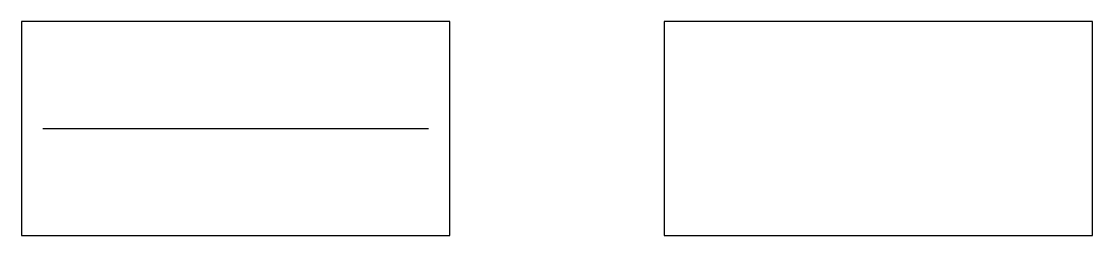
# Model space of a CAD drawing. Header units: metres. Extents: x 0 to 500, y 0 to 100.
import ezdxf

# ---------------------------------------------------------------- set-up
doc = ezdxf.new("R2010")
doc.units = ezdxf.units.M

msp = doc.modelspace()

# ---------------------------------------------------------------- linework, layer by layer
for points in [[(0, 0), (200, 0), (200, 100), (0, 100), (0, 0)], [(300, 0), (500, 0), (500, 100), (300, 100), (300, 0)]]:
    msp.add_lwpolyline(points, close=True)
at = {"layer": 'BEND'}
msp.add_line((10, 50), (190, 50), dxfattribs=at)

doc.saveas('drawing.dxf')
